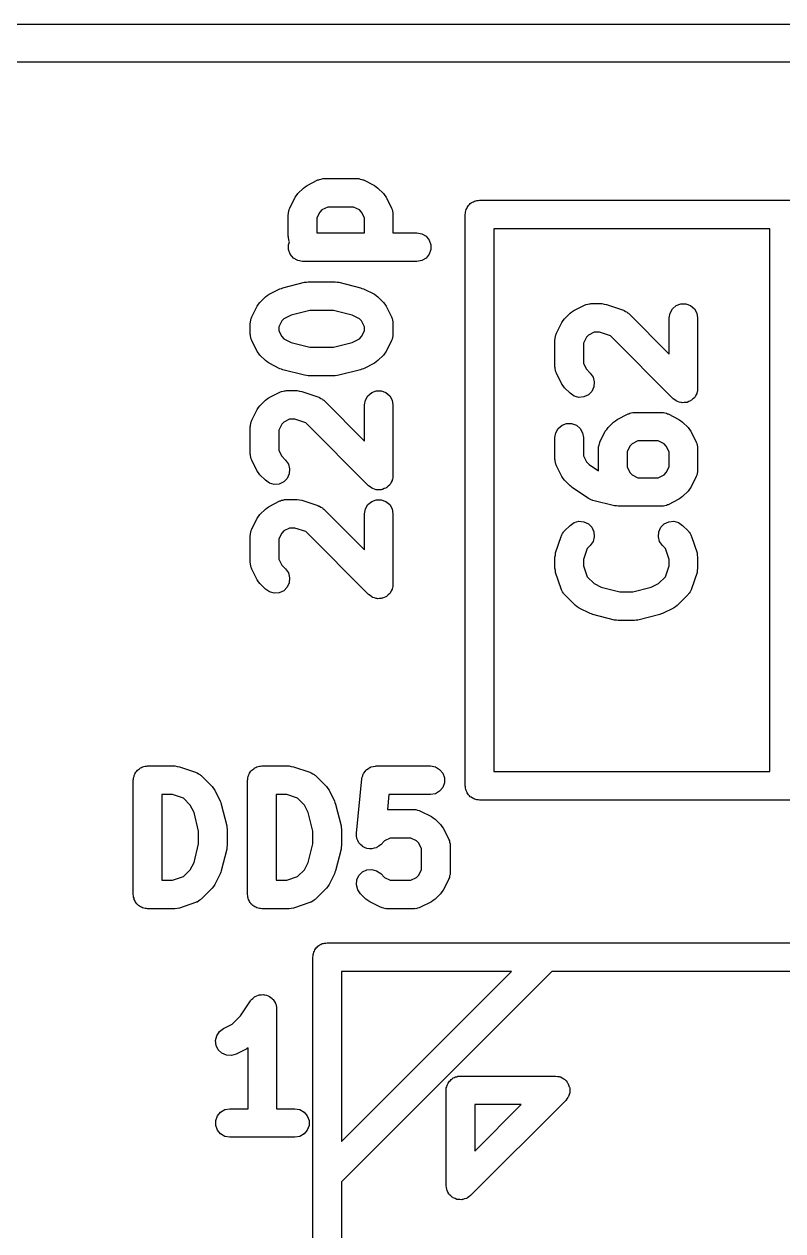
# Model space of a CAD drawing. Extents: x 10 to 287, y -200 to -10.
# Drawn here: x 185.61 to 189.59, y -56.24 to -49.9 of the extents above; entities that cross this region are included whole.
import ezdxf

# ---------------------------------------------------------------- set-up
doc = ezdxf.new("R2010")
doc.units = 0
doc.header["$MEASUREMENT"] = 0
doc.layers.add('BLACK', color=7, linetype='CONTINUOUS')

msp = doc.modelspace()

# ---------------------------------------------------------------- linework, layer by layer
at = {"layer": 'Black'}
for p, q in [((106, -49.9), (208, -49.9)), ((207.991, -50.1), (106.004, -50.1)), ((187.047, -50.7898), (187.076, -50.7613)), ((187.076, -50.7613), (187.085, -50.7544)), ((187.085, -50.7544), (187.095, -50.7472)), ((187.095, -50.7472), (187.152, -50.7186)), ((187.152, -50.7186), (187.156, -50.7174)), ((187.156, -50.7174), (187.16, -50.7152)), ((187.16, -50.7152), (187.169, -50.7137)), ((187.169, -50.7137), (187.177, -50.7112)), ((187.177, -50.7112), (187.181, -50.7115)), ((187.181, -50.7115), (187.186, -50.7107)), ((187.186, -50.7107), (187.357, -50.7107)), ((187.357, -50.7107), (187.361, -50.7115)), ((187.361, -50.7115), (187.366, -50.7112)), ((187.366, -50.7112), (187.374, -50.7137)), ((187.374, -50.7137), (187.383, -50.7152)), ((187.383, -50.7152), (187.387, -50.7174)), ((187.387, -50.7174), (187.391, -50.7186)), ((187.391, -50.7186), (187.448, -50.7472)), ((187.448, -50.7472), (187.457, -50.7544)), ((187.457, -50.7544), (187.467, -50.7613)), ((187.467, -50.7613), (187.496, -50.7898)), ((187.004, -50.8665), (187.033, -50.8093)), ((187.033, -50.8093), (187.04, -50.7997)), ((187.04, -50.7997), (187.047, -50.7898)), ((187.496, -50.7898), (187.503, -50.7997)), ((187.503, -50.7997), (187.51, -50.8093)), ((187.51, -50.8093), (187.539, -50.8665)), ((187.969, -50.8328), (187.974, -50.8295)), ((187.974, -50.8295), (187.981, -50.8284)), ((187.981, -50.8284), (187.987, -50.8261)), ((187.987, -50.8261), (187.994, -50.8261)), ((187.994, -50.8261), (188, -50.825)), ((188, -50.825), (191.2, -50.825)), ((186.997, -50.8914), (186.999, -50.883)), ((186.997, -50.8957), (186.997, -50.8914)), ((186.999, -50.883), (187.001, -50.8743)), ((187.001, -50.8743), (187.003, -50.8706)), ((187.003, -50.8706), (187.004, -50.8665)), ((187.162, -50.8873), (187.146, -50.9177)), ((187.173, -50.8759), (187.162, -50.8873)), ((187.203, -50.8607), (187.173, -50.8759)), ((187.339, -50.8607), (187.203, -50.8607)), ((187.37, -50.8759), (187.339, -50.8607)), ((187.381, -50.8873), (187.37, -50.8759)), ((187.396, -50.9177), (187.381, -50.8873)), ((187.539, -50.8665), (187.54, -50.8706)), ((187.54, -50.8706), (187.542, -50.8743)), ((187.542, -50.8743), (187.543, -50.883)), ((187.543, -50.883), (187.546, -50.8914)), ((187.546, -50.8914), (187.546, -50.8957)), ((187.925, -50.9), (187.926, -50.8935)), ((187.926, -50.887), (187.928, -50.8808)), ((187.926, -50.8935), (187.926, -50.887)), ((187.928, -50.8808), (187.93, -50.8743)), ((187.93, -50.8743), (187.933, -50.8687)), ((187.933, -50.8687), (187.935, -50.8625)), ((187.935, -50.8625), (187.939, -50.8575)), ((187.939, -50.8575), (187.943, -50.8518)), ((187.943, -50.8518), (187.948, -50.8476)), ((187.948, -50.8476), (187.952, -50.8425)), ((187.952, -50.8425), (187.957, -50.8393)), ((187.957, -50.8393), (187.963, -50.835)), ((187.963, -50.835), (187.969, -50.8328)), ((186.996, -50.9), (186.997, -50.8957)), ((186.996, -51.0143), (186.996, -50.9)), ((187.146, -50.9177), (187.146, -50.9964)), ((187.396, -50.9964), (187.396, -50.9177)), ((187.546, -50.8957), (187.546, -50.9)), ((187.546, -50.9), (187.546, -50.9964)), ((187.925, -53.9), (187.925, -50.9)), ((186.997, -51.0185), (186.996, -51.0143)), ((186.997, -51.0229), (186.997, -51.0185)), ((187.146, -50.9964), (187.396, -50.9964)), ((187.546, -50.9964), (187.671, -50.9964)), ((187.671, -50.9964), (187.697, -51.001)), ((187.697, -51.001), (187.72, -51.014)), ((187.72, -51.014), (187.736, -51.0339)), ((189.525, -50.975), (188.075, -50.975)), ((188.075, -50.975), (188.075, -53.825)), ((189.525, -53.825), (189.525, -50.975)), ((186.999, -51.0313), (186.997, -51.0229)), ((186.998, -51.0584), (187.003, -51.0435)), ((186.998, -51.0845), (186.998, -51.0584)), ((187.001, -51.0399), (186.999, -51.0313)), ((187.003, -51.0435), (187.001, -51.0399)), ((187.736, -51.0339), (187.745, -51.0584)), ((187.745, -51.0584), (187.745, -51.0845)), ((187.006, -51.1089), (186.998, -51.0845)), ((187.023, -51.1289), (187.006, -51.1089)), ((187.046, -51.1419), (187.023, -51.1289)), ((187.071, -51.1464), (187.046, -51.1419)), ((187.671, -51.1464), (187.071, -51.1464)), ((187.697, -51.1419), (187.671, -51.1464)), ((187.72, -51.1289), (187.697, -51.1419)), ((187.736, -51.1089), (187.72, -51.1289)), ((187.745, -51.0845), (187.736, -51.1089)), ((186.968, -51.2844), (187.082, -51.2558)), ((187.082, -51.2558), (187.091, -51.2552)), ((187.091, -51.2552), (187.1, -51.2536)), ((187.1, -51.2536), (187.243, -51.2536)), ((187.243, -51.2536), (187.252, -51.2552)), ((187.252, -51.2552), (187.261, -51.2558)), ((187.261, -51.2558), (187.375, -51.2844)), ((186.847, -51.3613), (186.876, -51.3327)), ((186.876, -51.3327), (186.885, -51.3258)), ((186.885, -51.3258), (186.895, -51.3186)), ((186.895, -51.3186), (186.952, -51.2901)), ((186.952, -51.2901), (186.96, -51.2877)), ((186.96, -51.2877), (186.968, -51.2844)), ((187.375, -51.2844), (187.383, -51.2877)), ((187.383, -51.2877), (187.391, -51.2901)), ((187.391, -51.2901), (187.448, -51.3186)), ((187.448, -51.3186), (187.457, -51.3258)), ((187.457, -51.3258), (187.467, -51.3327)), ((187.467, -51.3327), (187.496, -51.3613)), ((186.804, -51.4379), (186.833, -51.3807)), ((186.833, -51.3807), (186.84, -51.3711)), ((186.84, -51.3711), (186.847, -51.3613)), ((187.496, -51.3613), (187.503, -51.3711)), ((187.503, -51.3711), (187.51, -51.3807)), ((187.51, -51.3807), (187.539, -51.4379)), ((188.495, -51.4043), (188.552, -51.3758)), ((188.552, -51.3758), (188.556, -51.3745)), ((188.556, -51.3745), (188.56, -51.3724)), ((188.56, -51.3724), (188.569, -51.3709)), ((188.569, -51.3709), (188.577, -51.3683)), ((188.577, -51.3683), (188.581, -51.3686)), ((188.581, -51.3686), (188.586, -51.3679)), ((188.586, -51.3679), (188.643, -51.3679)), ((188.643, -51.3679), (188.655, -51.3699)), ((188.655, -51.3699), (188.667, -51.3717)), ((188.667, -51.3717), (188.752, -51.4003)), ((188.752, -51.4003), (188.756, -51.4023)), ((189.001, -51.4172), (189.014, -51.3946)), ((189.014, -51.3946), (189.034, -51.3779)), ((189.034, -51.3779), (189.058, -51.369)), ((189.058, -51.369), (189.084, -51.369)), ((189.084, -51.369), (189.109, -51.3779)), ((189.109, -51.3779), (189.129, -51.3946)), ((189.129, -51.3946), (189.142, -51.4172)), ((186.797, -51.4629), (186.799, -51.4544)), ((186.797, -51.4672), (186.797, -51.4629)), ((186.799, -51.4544), (186.801, -51.4458)), ((186.801, -51.4458), (186.803, -51.442)), ((186.803, -51.442), (186.804, -51.4379)), ((186.962, -51.4587), (186.946, -51.4891)), ((186.973, -51.4474), (186.962, -51.4587)), ((187.012, -51.4279), (186.973, -51.4474)), ((187.109, -51.4036), (187.012, -51.4279)), ((187.234, -51.4036), (187.109, -51.4036)), ((187.331, -51.4279), (187.234, -51.4036)), ((187.37, -51.4474), (187.331, -51.4279)), ((187.381, -51.4587), (187.37, -51.4474)), ((187.396, -51.4891), (187.381, -51.4587)), ((187.539, -51.4379), (187.54, -51.442)), ((187.54, -51.442), (187.542, -51.4458)), ((187.542, -51.4458), (187.543, -51.4544)), ((187.543, -51.4544), (187.546, -51.4629)), ((187.546, -51.4629), (187.546, -51.4672)), ((188.433, -51.4665), (188.44, -51.4568)), ((188.44, -51.4568), (188.447, -51.447)), ((188.447, -51.447), (188.476, -51.4184)), ((188.476, -51.4184), (188.485, -51.4115)), ((188.485, -51.4115), (188.495, -51.4043)), ((188.756, -51.4023), (188.76, -51.4035)), ((188.76, -51.4035), (188.767, -51.4085)), ((188.767, -51.4085), (188.775, -51.4127)), ((188.775, -51.4127), (188.778, -51.4159)), ((188.778, -51.4159), (188.782, -51.4184)), ((188.782, -51.4184), (188.996, -51.6332)), ((188.996, -51.4429), (189.001, -51.4172)), ((188.996, -51.6332), (188.996, -51.4429)), ((189.142, -51.4172), (189.146, -51.4429)), ((189.146, -51.4429), (189.146, -51.8143)), ((186.796, -51.4714), (186.797, -51.4672)), ((186.796, -51.5286), (186.796, -51.4714)), ((186.946, -51.4891), (186.946, -51.5109)), ((186.946, -51.5109), (186.962, -51.5413)), ((187.381, -51.5413), (187.396, -51.5109)), ((187.396, -51.5109), (187.396, -51.4891)), ((187.546, -51.4672), (187.546, -51.4714)), ((187.546, -51.4714), (187.546, -51.5286)), ((188.403, -51.5277), (188.404, -51.5236)), ((188.404, -51.5236), (188.433, -51.4665)), ((188.603, -51.5179), (188.573, -51.5331)), ((188.631, -51.5179), (188.603, -51.5179)), ((188.688, -51.537), (188.631, -51.5179)), ((186.797, -51.5328), (186.796, -51.5286)), ((186.797, -51.5371), (186.797, -51.5328)), ((186.799, -51.5456), (186.797, -51.5371)), ((186.801, -51.5542), (186.799, -51.5456)), ((186.803, -51.558), (186.801, -51.5542)), ((186.804, -51.5621), (186.803, -51.558)), ((186.833, -51.6193), (186.804, -51.5621)), ((186.962, -51.5413), (186.973, -51.5526)), ((186.973, -51.5526), (187.012, -51.5721)), ((187.012, -51.5721), (187.109, -51.5964)), ((187.234, -51.5964), (187.331, -51.5721)), ((187.331, -51.5721), (187.37, -51.5526)), ((187.37, -51.5526), (187.381, -51.5413)), ((187.539, -51.5621), (187.51, -51.6193)), ((187.54, -51.558), (187.539, -51.5621)), ((187.542, -51.5542), (187.54, -51.558)), ((187.543, -51.5456), (187.542, -51.5542)), ((187.546, -51.5371), (187.543, -51.5456)), ((187.546, -51.5286), (187.546, -51.5328)), ((187.546, -51.5328), (187.546, -51.5371)), ((188.396, -51.5571), (188.397, -51.5529)), ((188.396, -51.7), (188.396, -51.5571)), ((188.397, -51.5486), (188.399, -51.5401)), ((188.397, -51.5529), (188.397, -51.5486)), ((188.399, -51.5401), (188.401, -51.5315)), ((188.401, -51.5315), (188.403, -51.5277)), ((188.562, -51.5444), (188.546, -51.5748)), ((188.546, -51.5748), (188.546, -51.6823)), ((188.573, -51.5331), (188.562, -51.5444)), ((189.018, -51.8673), (188.688, -51.537)), ((186.84, -51.6289), (186.833, -51.6193)), ((186.847, -51.6387), (186.84, -51.6289)), ((186.876, -51.6673), (186.847, -51.6387)), ((187.109, -51.5964), (187.234, -51.5964)), ((187.496, -51.6387), (187.467, -51.6673)), ((187.503, -51.6289), (187.496, -51.6387)), ((187.51, -51.6193), (187.503, -51.6289)), ((186.885, -51.6742), (186.876, -51.6673)), ((186.895, -51.6814), (186.885, -51.6742)), ((186.952, -51.7099), (186.895, -51.6814)), ((186.96, -51.7123), (186.952, -51.7099)), ((186.968, -51.7156), (186.96, -51.7123)), ((187.082, -51.7442), (186.968, -51.7156)), ((187.375, -51.7156), (187.261, -51.7442)), ((187.383, -51.7123), (187.375, -51.7156)), ((187.391, -51.7099), (187.383, -51.7123)), ((187.448, -51.6814), (187.391, -51.7099)), ((187.457, -51.6742), (187.448, -51.6814)), ((187.467, -51.6673), (187.457, -51.6742)), ((188.397, -51.7043), (188.396, -51.7)), ((188.397, -51.7086), (188.397, -51.7043)), ((188.399, -51.717), (188.397, -51.7086)), ((188.401, -51.7257), (188.399, -51.717)), ((188.546, -51.6823), (188.562, -51.7127)), ((188.562, -51.7127), (188.582, -51.7327)), ((187.091, -51.7448), (187.082, -51.7442)), ((187.1, -51.7464), (187.091, -51.7448)), ((187.243, -51.7464), (187.1, -51.7464)), ((187.252, -51.7448), (187.243, -51.7464)), ((187.261, -51.7442), (187.252, -51.7448)), ((188.403, -51.7294), (188.401, -51.7257)), ((188.404, -51.7335), (188.403, -51.7294)), ((188.433, -51.7907), (188.404, -51.7335)), ((188.582, -51.7327), (188.597, -51.754)), ((188.597, -51.754), (188.603, -51.7792)), ((188.603, -51.7792), (188.601, -51.8051)), ((186.895, -51.8615), (186.952, -51.8329)), ((186.952, -51.8329), (186.956, -51.8317)), ((186.956, -51.8317), (186.96, -51.8295)), ((186.96, -51.8295), (186.969, -51.828)), ((186.969, -51.828), (186.977, -51.8255)), ((186.977, -51.8255), (186.981, -51.8257)), ((186.981, -51.8257), (186.986, -51.825)), ((186.986, -51.825), (187.043, -51.825)), ((187.043, -51.825), (187.055, -51.8271)), ((187.055, -51.8271), (187.067, -51.8288)), ((187.067, -51.8288), (187.152, -51.8574)), ((187.414, -51.8518), (187.434, -51.835)), ((187.434, -51.835), (187.458, -51.8261)), ((187.458, -51.8261), (187.484, -51.8261)), ((187.484, -51.8261), (187.509, -51.835)), ((187.509, -51.835), (187.529, -51.8518)), ((188.44, -51.8003), (188.433, -51.7907)), ((188.447, -51.8102), (188.44, -51.8003)), ((188.476, -51.8387), (188.447, -51.8102)), ((188.497, -51.8537), (188.476, -51.8387)), ((188.59, -51.8287), (188.572, -51.8472)), ((188.601, -51.8051), (188.59, -51.8287)), ((189.142, -51.8399), (189.137, -51.8484)), ((189.144, -51.8337), (189.142, -51.8367)), ((189.142, -51.8367), (189.142, -51.8399)), ((189.145, -51.8239), (189.144, -51.8337)), ((189.146, -51.8143), (189.145, -51.8239)), ((186.84, -51.914), (186.847, -51.9041)), ((186.847, -51.9041), (186.876, -51.8755)), ((186.876, -51.8755), (186.885, -51.8687)), ((186.885, -51.8687), (186.895, -51.8615)), ((187.152, -51.8574), (187.156, -51.8595)), ((187.156, -51.8595), (187.16, -51.8606)), ((187.16, -51.8606), (187.167, -51.8656)), ((187.167, -51.8656), (187.175, -51.8698)), ((187.175, -51.8698), (187.178, -51.8731)), ((187.178, -51.8731), (187.182, -51.8755)), ((187.182, -51.8755), (187.396, -52.0904)), ((187.396, -51.9), (187.401, -51.8743)), ((187.396, -52.0904), (187.396, -51.9)), ((187.401, -51.8743), (187.414, -51.8518)), ((187.529, -51.8518), (187.542, -51.8743)), ((187.542, -51.8743), (187.546, -51.9)), ((187.546, -51.9), (187.546, -52.2714)), ((188.522, -51.8604), (188.497, -51.8537)), ((188.548, -51.8582), (188.522, -51.8604)), ((188.572, -51.8472), (188.548, -51.8582)), ((189.026, -51.8729), (189.018, -51.8673)), ((189.034, -51.8792), (189.026, -51.8729)), ((189.037, -51.8804), (189.034, -51.8792)), ((189.04, -51.8823), (189.037, -51.8804)), ((189.049, -51.8848), (189.04, -51.8823)), ((189.058, -51.8881), (189.049, -51.8848)), ((189.062, -51.8881), (189.058, -51.8881)), ((189.065, -51.889), (189.062, -51.8881)), ((189.075, -51.8881), (189.065, -51.889)), ((189.084, -51.8881), (189.075, -51.8881)), ((189.088, -51.887), (189.084, -51.8881)), ((189.091, -51.8867), (189.088, -51.887)), ((189.1, -51.8826), (189.091, -51.8867)), ((189.109, -51.8792), (189.1, -51.8826)), ((189.111, -51.8771), (189.109, -51.8792)), ((189.114, -51.8757), (189.111, -51.8771)), ((189.121, -51.8688), (189.114, -51.8757)), ((189.129, -51.8625), (189.121, -51.8688)), ((189.131, -51.8596), (189.129, -51.8625)), ((189.133, -51.8573), (189.131, -51.8596)), ((189.137, -51.8484), (189.133, -51.8573)), ((186.804, -51.9807), (186.833, -51.9236)), ((186.833, -51.9236), (186.84, -51.914)), ((188.724, -51.9758), (188.781, -51.9472)), ((188.781, -51.9472), (188.785, -51.946)), ((188.785, -51.946), (188.789, -51.9438)), ((188.789, -51.9438), (188.797, -51.9423)), ((188.797, -51.9423), (188.806, -51.9398)), ((188.806, -51.9398), (188.81, -51.94)), ((188.81, -51.94), (188.814, -51.9393)), ((188.814, -51.9393), (188.957, -51.9393)), ((188.957, -51.9393), (188.961, -51.94)), ((188.961, -51.94), (188.966, -51.9398)), ((188.966, -51.9398), (188.974, -51.9423)), ((188.974, -51.9423), (188.983, -51.9438)), ((188.983, -51.9438), (188.987, -51.946)), ((188.987, -51.946), (188.991, -51.9472)), ((188.991, -51.9472), (189.048, -51.9758)), ((186.796, -52.0143), (186.797, -52.01)), ((186.796, -52.1571), (186.796, -52.0143)), ((186.797, -52.0057), (186.799, -51.9973)), ((186.797, -52.01), (186.797, -52.0057)), ((186.799, -51.9973), (186.801, -51.9886)), ((186.801, -51.9886), (186.803, -51.9849)), ((186.803, -51.9849), (186.804, -51.9807)), ((186.962, -52.0016), (186.946, -52.032)), ((186.946, -52.032), (186.946, -52.1394)), ((186.973, -51.9902), (186.962, -52.0016)), ((187.003, -51.975), (186.973, -51.9902)), ((187.031, -51.975), (187.003, -51.975)), ((187.088, -51.9941), (187.031, -51.975)), ((187.418, -52.3245), (187.088, -51.9941)), ((188.401, -52.0458), (188.414, -52.0232)), ((188.414, -52.0232), (188.434, -52.0065)), ((188.434, -52.0065), (188.458, -51.9976)), ((188.458, -51.9976), (188.484, -51.9976)), ((188.484, -51.9976), (188.509, -52.0065)), ((188.509, -52.0065), (188.529, -52.0232)), ((188.529, -52.0232), (188.542, -52.0458)), ((188.661, -52.0379), (188.669, -52.0282)), ((188.669, -52.0282), (188.676, -52.0184)), ((188.676, -52.0184), (188.704, -51.9898)), ((188.704, -51.9898), (188.714, -51.9829)), ((188.714, -51.9829), (188.724, -51.9758)), ((189.048, -51.9758), (189.057, -51.9829)), ((189.057, -51.9829), (189.067, -51.9898)), ((189.067, -51.9898), (189.096, -52.0184)), ((189.096, -52.0184), (189.103, -52.0282)), ((189.103, -52.0282), (189.11, -52.0379)), ((188.396, -52.0714), (188.401, -52.0458)), ((188.396, -52.1857), (188.396, -52.0714)), ((188.542, -52.0458), (188.546, -52.0714)), ((188.546, -52.0714), (188.546, -52.168)), ((188.632, -52.0992), (188.633, -52.095)), ((188.633, -52.095), (188.661, -52.0379)), ((188.832, -52.0893), (188.802, -52.1045)), ((188.939, -52.0893), (188.832, -52.0893)), ((188.97, -52.1045), (188.939, -52.0893)), ((189.11, -52.0379), (189.139, -52.095)), ((189.139, -52.095), (189.14, -52.0992)), ((186.797, -52.1614), (186.796, -52.1571)), ((186.946, -52.1394), (186.962, -52.1699)), ((188.625, -52.12), (188.628, -52.1116)), ((188.626, -52.1243), (188.625, -52.12)), ((188.625, -52.1286), (188.626, -52.1243)), ((188.625, -52.2429), (188.625, -52.1286)), ((188.628, -52.1116), (188.63, -52.1029)), ((188.63, -52.1029), (188.632, -52.0992)), ((188.79, -52.1159), (188.775, -52.1463)), ((188.775, -52.1463), (188.775, -52.2252)), ((188.802, -52.1045), (188.79, -52.1159)), ((188.981, -52.1159), (188.97, -52.1045)), ((188.996, -52.1463), (188.981, -52.1159)), ((188.996, -52.2252), (188.996, -52.1463)), ((189.14, -52.0992), (189.142, -52.1029)), ((189.142, -52.1029), (189.143, -52.1116)), ((189.143, -52.1116), (189.146, -52.12)), ((189.146, -52.12), (189.146, -52.1243)), ((189.146, -52.1243), (189.146, -52.1286)), ((189.146, -52.1286), (189.146, -52.2429)), ((186.797, -52.1657), (186.797, -52.1614)), ((186.799, -52.1741), (186.797, -52.1657)), ((186.801, -52.1828), (186.799, -52.1741)), ((186.803, -52.1865), (186.801, -52.1828)), ((186.804, -52.1907), (186.803, -52.1865)), ((186.833, -52.2478), (186.804, -52.1907)), ((186.962, -52.1699), (186.982, -52.1898)), ((186.982, -52.1898), (186.997, -52.2112)), ((186.997, -52.2112), (187.003, -52.2363)), ((188.397, -52.19), (188.396, -52.1857)), ((188.397, -52.1943), (188.397, -52.19)), ((188.399, -52.2027), (188.397, -52.1943)), ((188.401, -52.2114), (188.399, -52.2027)), ((188.403, -52.2151), (188.401, -52.2114)), ((188.404, -52.2193), (188.403, -52.2151)), ((188.433, -52.2764), (188.404, -52.2193)), ((188.546, -52.168), (188.562, -52.1984)), ((188.562, -52.1984), (188.576, -52.2131)), ((188.576, -52.2131), (188.626, -52.2459)), ((186.84, -52.2575), (186.833, -52.2478)), ((186.847, -52.2673), (186.84, -52.2575)), ((186.876, -52.2959), (186.847, -52.2673)), ((186.99, -52.2859), (186.972, -52.3043)), ((187.001, -52.2623), (186.99, -52.2859)), ((187.003, -52.2363), (187.001, -52.2623)), ((187.545, -52.2811), (187.544, -52.2908)), ((187.546, -52.2714), (187.545, -52.2811)), ((188.44, -52.286), (188.433, -52.2764)), ((188.447, -52.2959), (188.44, -52.286)), ((188.626, -52.2459), (188.625, -52.2429)), ((188.775, -52.2252), (188.79, -52.2556)), ((188.79, -52.2556), (188.802, -52.2669)), ((188.802, -52.2669), (188.832, -52.2821)), ((188.832, -52.2821), (188.939, -52.2821)), ((188.939, -52.2821), (188.97, -52.2669)), ((188.97, -52.2669), (188.981, -52.2556)), ((188.981, -52.2556), (188.996, -52.2252)), ((189.139, -52.2764), (189.11, -52.3335)), ((189.14, -52.2723), (189.139, -52.2764)), ((189.142, -52.2685), (189.14, -52.2723)), ((189.143, -52.2599), (189.142, -52.2685)), ((189.146, -52.2514), (189.143, -52.2599)), ((189.146, -52.2429), (189.146, -52.2471)), ((189.146, -52.2471), (189.146, -52.2514)), ((186.897, -52.3108), (186.876, -52.2959)), ((186.922, -52.3176), (186.897, -52.3108)), ((186.948, -52.3153), (186.922, -52.3176)), ((186.972, -52.3043), (186.948, -52.3153)), ((187.426, -52.3301), (187.418, -52.3245)), ((187.434, -52.3364), (187.426, -52.3301)), ((187.437, -52.3375), (187.434, -52.3364)), ((187.44, -52.3394), (187.437, -52.3375)), ((187.449, -52.3419), (187.44, -52.3394)), ((187.458, -52.3453), (187.449, -52.3419)), ((187.462, -52.3453), (187.458, -52.3453)), ((187.465, -52.3461), (187.462, -52.3453)), ((187.475, -52.3453), (187.465, -52.3461)), ((187.484, -52.3453), (187.475, -52.3453)), ((187.488, -52.3442), (187.484, -52.3453)), ((187.491, -52.3439), (187.488, -52.3442)), ((187.5, -52.3397), (187.491, -52.3439)), ((187.509, -52.3364), (187.5, -52.3397)), ((187.511, -52.3343), (187.509, -52.3364)), ((187.514, -52.3329), (187.511, -52.3343)), ((187.521, -52.3259), (187.514, -52.3329)), ((187.529, -52.3196), (187.521, -52.3259)), ((187.531, -52.3168), (187.529, -52.3196)), ((187.533, -52.3144), (187.531, -52.3168)), ((187.537, -52.3056), (187.533, -52.3144)), ((187.542, -52.2971), (187.537, -52.3056)), ((187.544, -52.2908), (187.542, -52.2938)), ((187.542, -52.2938), (187.542, -52.2971)), ((188.476, -52.3245), (188.447, -52.2959)), ((188.482, -52.3287), (188.476, -52.3245)), ((188.487, -52.3338), (188.482, -52.3287)), ((188.573, -52.391), (188.487, -52.3338)), ((189.103, -52.3432), (189.096, -52.353)), ((189.11, -52.3335), (189.103, -52.3432)), ((186.895, -52.4329), (186.952, -52.4043)), ((186.952, -52.4043), (186.956, -52.4031)), ((186.956, -52.4031), (186.96, -52.401)), ((186.96, -52.401), (186.969, -52.3994)), ((186.969, -52.3994), (186.977, -52.3969)), ((186.977, -52.3969), (186.981, -52.3972)), ((186.981, -52.3972), (186.986, -52.3964)), ((186.986, -52.3964), (187.043, -52.3964)), ((187.043, -52.3964), (187.055, -52.3985)), ((187.055, -52.3985), (187.067, -52.4003)), ((187.067, -52.4003), (187.152, -52.4288)), ((187.414, -52.4232), (187.434, -52.4065)), ((187.434, -52.4065), (187.458, -52.3976)), ((187.458, -52.3976), (187.484, -52.3976)), ((187.484, -52.3976), (187.509, -52.4065)), ((187.509, -52.4065), (187.529, -52.4232)), ((188.584, -52.3961), (188.573, -52.391)), ((188.596, -52.4013), (188.584, -52.3961)), ((188.71, -52.4299), (188.596, -52.4013)), ((189.048, -52.3957), (188.991, -52.4242)), ((189.057, -52.3885), (189.048, -52.3957)), ((189.067, -52.3816), (189.057, -52.3885)), ((189.096, -52.353), (189.067, -52.3816)), ((186.84, -52.4854), (186.847, -52.4755)), ((186.847, -52.4755), (186.876, -52.447)), ((186.876, -52.447), (186.885, -52.4401)), ((186.885, -52.4401), (186.895, -52.4329)), ((187.152, -52.4288), (187.156, -52.4309)), ((187.156, -52.4309), (187.16, -52.432)), ((187.16, -52.432), (187.167, -52.4371)), ((187.167, -52.4371), (187.175, -52.4413)), ((187.175, -52.4413), (187.178, -52.4445)), ((187.178, -52.4445), (187.182, -52.447)), ((187.182, -52.447), (187.396, -52.6618)), ((187.396, -52.4714), (187.401, -52.4458)), ((187.396, -52.6618), (187.396, -52.4714)), ((187.401, -52.4458), (187.414, -52.4232)), ((187.529, -52.4232), (187.542, -52.4458)), ((187.542, -52.4458), (187.546, -52.4714)), ((187.546, -52.4714), (187.546, -52.8429)), ((188.72, -52.4305), (188.71, -52.4299)), ((188.729, -52.4321), (188.72, -52.4305)), ((188.957, -52.4321), (188.729, -52.4321)), ((188.961, -52.4314), (188.957, -52.4321)), ((188.966, -52.4317), (188.961, -52.4314)), ((188.974, -52.4291), (188.966, -52.4317)), ((188.983, -52.4276), (188.974, -52.4291)), ((188.987, -52.4255), (188.983, -52.4276)), ((188.991, -52.4242), (188.987, -52.4255)), ((186.804, -52.5522), (186.833, -52.495)), ((186.833, -52.495), (186.84, -52.4854)), ((188.447, -52.5613), (188.476, -52.5327)), ((188.476, -52.5327), (188.497, -52.5177)), ((188.497, -52.5177), (188.522, -52.511)), ((188.522, -52.511), (188.548, -52.5133)), ((188.548, -52.5133), (188.572, -52.5243)), ((188.572, -52.5243), (188.59, -52.5427)), ((188.953, -52.5427), (188.971, -52.5243)), ((188.971, -52.5243), (188.995, -52.5133)), ((188.995, -52.5133), (189.021, -52.511)), ((189.021, -52.511), (189.046, -52.5177)), ((189.046, -52.5177), (189.067, -52.5327)), ((189.067, -52.5327), (189.096, -52.5613)), ((186.796, -52.5857), (186.797, -52.5815)), ((186.796, -52.7286), (186.796, -52.5857)), ((186.797, -52.5771), (186.799, -52.5687)), ((186.797, -52.5815), (186.797, -52.5771)), ((186.799, -52.5687), (186.801, -52.5601)), ((186.801, -52.5601), (186.803, -52.5563)), ((186.803, -52.5563), (186.804, -52.5522)), ((186.962, -52.573), (186.946, -52.6034)), ((186.946, -52.6034), (186.946, -52.7109)), ((186.973, -52.5616), (186.962, -52.573)), ((187.003, -52.5464), (186.973, -52.5616)), ((187.031, -52.5464), (187.003, -52.5464)), ((187.088, -52.5656), (187.031, -52.5464)), ((187.418, -52.8959), (187.088, -52.5656)), ((188.4, -52.6763), (188.429, -52.5906)), ((188.429, -52.5906), (188.431, -52.5868)), ((188.431, -52.5868), (188.432, -52.5826)), ((188.432, -52.5826), (188.437, -52.5754)), ((188.437, -52.5754), (188.441, -52.5677)), ((188.441, -52.5677), (188.444, -52.5648)), ((188.444, -52.5648), (188.447, -52.5613)), ((188.59, -52.5427), (188.601, -52.5663)), ((188.603, -52.5923), (188.597, -52.6174)), ((188.601, -52.5663), (188.603, -52.5923)), ((188.94, -52.5923), (188.942, -52.5663)), ((188.946, -52.6174), (188.94, -52.5923)), ((188.942, -52.5663), (188.953, -52.5427)), ((189.096, -52.5613), (189.098, -52.5648)), ((189.098, -52.5648), (189.102, -52.5677)), ((189.102, -52.5677), (189.106, -52.5754)), ((189.106, -52.5754), (189.111, -52.5826)), ((189.111, -52.5826), (189.112, -52.5868)), ((189.112, -52.5868), (189.114, -52.5906)), ((189.114, -52.5906), (189.143, -52.6763)), ((188.566, -52.6548), (188.546, -52.7122)), ((188.582, -52.6387), (188.566, -52.6548)), ((188.597, -52.6174), (188.582, -52.6387)), ((188.961, -52.6387), (188.946, -52.6174)), ((188.977, -52.6548), (188.961, -52.6387)), ((188.996, -52.7122), (188.977, -52.6548)), ((186.797, -52.7328), (186.796, -52.7286)), ((186.946, -52.7109), (186.962, -52.7413)), ((188.396, -52.7), (188.399, -52.6882)), ((188.396, -52.7571), (188.396, -52.7)), ((188.399, -52.6882), (188.4, -52.6763)), ((188.546, -52.7122), (188.546, -52.745)), ((188.996, -52.745), (188.996, -52.7122)), ((189.143, -52.6763), (189.144, -52.6882)), ((189.144, -52.6882), (189.146, -52.7)), ((189.146, -52.7), (189.146, -52.7571)), ((186.797, -52.7371), (186.797, -52.7328)), ((186.799, -52.7456), (186.797, -52.7371)), ((186.801, -52.7542), (186.799, -52.7456)), ((186.803, -52.758), (186.801, -52.7542)), ((186.804, -52.7621), (186.803, -52.758)), ((186.833, -52.8193), (186.804, -52.7621)), ((186.962, -52.7413), (186.982, -52.7613)), ((186.982, -52.7613), (186.997, -52.7826)), ((186.997, -52.7826), (187.003, -52.8077)), ((188.399, -52.769), (188.396, -52.7571)), ((188.4, -52.7809), (188.399, -52.769)), ((188.429, -52.8666), (188.4, -52.7809)), ((188.546, -52.745), (188.566, -52.8023)), ((188.977, -52.8023), (188.996, -52.745)), ((189.143, -52.7809), (189.114, -52.8666)), ((189.144, -52.769), (189.143, -52.7809)), ((189.146, -52.7571), (189.144, -52.769)), ((186.84, -52.8289), (186.833, -52.8193)), ((186.847, -52.8387), (186.84, -52.8289)), ((186.876, -52.8673), (186.847, -52.8387)), ((186.99, -52.8573), (186.972, -52.8757)), ((187.001, -52.8337), (186.99, -52.8573)), ((187.003, -52.8077), (187.001, -52.8337)), ((187.545, -52.8525), (187.544, -52.8623)), ((187.546, -52.8429), (187.545, -52.8525)), ((188.566, -52.8023), (188.602, -52.8384)), ((188.602, -52.8384), (188.64, -52.8578)), ((188.64, -52.8578), (188.738, -52.8821)), ((188.805, -52.8821), (188.902, -52.8578)), ((188.902, -52.8578), (188.941, -52.8384)), ((188.941, -52.8384), (188.977, -52.8023)), ((186.897, -52.8823), (186.876, -52.8673)), ((186.922, -52.889), (186.897, -52.8823)), ((186.948, -52.8867), (186.922, -52.889)), ((186.972, -52.8757), (186.948, -52.8867)), ((187.426, -52.9015), (187.418, -52.8959)), ((187.434, -52.9078), (187.426, -52.9015)), ((187.437, -52.9089), (187.434, -52.9078)), ((187.44, -52.9108), (187.437, -52.9089)), ((187.449, -52.9134), (187.44, -52.9108)), ((187.458, -52.9167), (187.449, -52.9134)), ((187.462, -52.9167), (187.458, -52.9167)), ((187.465, -52.9176), (187.462, -52.9167)), ((187.475, -52.9167), (187.465, -52.9176)), ((187.484, -52.9167), (187.475, -52.9167)), ((187.488, -52.9156), (187.484, -52.9167)), ((187.491, -52.9153), (187.488, -52.9156)), ((187.5, -52.9112), (187.491, -52.9153)), ((187.509, -52.9078), (187.5, -52.9112)), ((187.511, -52.9057), (187.509, -52.9078)), ((187.514, -52.9043), (187.511, -52.9057)), ((187.521, -52.8974), (187.514, -52.9043)), ((187.529, -52.8911), (187.521, -52.8974)), ((187.531, -52.8882), (187.529, -52.8911)), ((187.533, -52.8859), (187.531, -52.8882)), ((187.537, -52.877), (187.533, -52.8859)), ((187.542, -52.8685), (187.537, -52.877)), ((187.544, -52.8623), (187.542, -52.8653)), ((187.542, -52.8653), (187.542, -52.8685)), ((188.431, -52.8704), (188.429, -52.8666)), ((188.432, -52.8746), (188.431, -52.8704)), ((188.437, -52.8818), (188.432, -52.8746)), ((188.441, -52.8895), (188.437, -52.8818)), ((188.444, -52.8923), (188.441, -52.8895)), ((188.447, -52.8959), (188.444, -52.8923)), ((188.504, -52.953), (188.447, -52.8959)), ((188.738, -52.8821), (188.805, -52.8821)), ((189.096, -52.8959), (189.039, -52.953)), ((189.098, -52.8923), (189.096, -52.8959)), ((189.102, -52.8895), (189.098, -52.8923)), ((189.106, -52.8817), (189.102, -52.8895)), ((189.111, -52.8746), (189.106, -52.8817)), ((189.112, -52.8704), (189.111, -52.8746)), ((189.114, -52.8666), (189.112, -52.8704)), ((188.514, -52.9599), (188.504, -52.953)), ((188.524, -52.9671), (188.514, -52.9599)), ((188.581, -52.9957), (188.524, -52.9671)), ((189.019, -52.9671), (188.962, -52.9957)), ((189.029, -52.9599), (189.019, -52.9671)), ((189.039, -52.953), (189.029, -52.9599)), ((188.589, -52.998), (188.581, -52.9957)), ((188.596, -53.0013), (188.589, -52.998)), ((188.71, -53.0299), (188.596, -53.0013)), ((188.72, -53.0305), (188.71, -53.0299)), ((188.729, -53.0321), (188.72, -53.0305)), ((188.814, -53.0321), (188.729, -53.0321)), ((188.823, -53.0305), (188.814, -53.0321)), ((188.832, -53.0299), (188.823, -53.0305)), ((188.947, -53.0013), (188.832, -53.0299)), ((188.954, -52.998), (188.947, -53.0013)), ((188.962, -52.9957), (188.954, -52.998)), ((186.215, -53.8107), (186.22, -53.8065)), ((186.22, -53.8065), (186.226, -53.8042)), ((186.226, -53.8042), (186.231, -53.801)), ((186.231, -53.801), (186.238, -53.7998)), ((186.238, -53.7998), (186.244, -53.7976)), ((186.244, -53.7976), (186.251, -53.7976)), ((186.251, -53.7976), (186.257, -53.7964)), ((186.257, -53.7964), (186.4, -53.7964)), ((186.4, -53.7964), (186.412, -53.7985)), ((186.412, -53.7985), (186.424, -53.8003)), ((186.424, -53.8003), (186.509, -53.8288)), ((186.815, -53.8107), (186.82, -53.8065)), ((186.82, -53.8065), (186.826, -53.8042)), ((186.826, -53.8042), (186.831, -53.801)), ((186.831, -53.801), (186.838, -53.7998)), ((186.838, -53.7998), (186.844, -53.7976)), ((186.844, -53.7976), (186.851, -53.7976)), ((186.851, -53.7976), (186.857, -53.7964)), ((186.857, -53.7964), (187, -53.7964)), ((187, -53.7964), (187.012, -53.7985)), ((187.012, -53.7985), (187.024, -53.8003)), ((187.024, -53.8003), (187.109, -53.8288)), ((187.409, -53.814), (187.418, -53.8088)), ((187.418, -53.8088), (187.426, -53.8031)), ((187.426, -53.8031), (187.429, -53.8024)), ((187.429, -53.8024), (187.431, -53.801)), ((187.431, -53.801), (187.442, -53.7992)), ((187.442, -53.7992), (187.452, -53.7966)), ((187.452, -53.7966), (187.454, -53.7969)), ((187.454, -53.7969), (187.457, -53.7964)), ((187.457, -53.7964), (187.743, -53.7964)), ((187.743, -53.7964), (187.769, -53.801)), ((187.769, -53.801), (187.791, -53.814)), ((186.182, -53.8714), (186.183, -53.865)), ((186.182, -54.4714), (186.182, -53.8714)), ((186.183, -53.8584), (186.186, -53.8522)), ((186.183, -53.865), (186.183, -53.8584)), ((186.186, -53.8522), (186.187, -53.8458)), ((186.187, -53.8458), (186.19, -53.8401)), ((186.19, -53.8401), (186.192, -53.8339)), ((186.192, -53.8339), (186.196, -53.8289)), ((186.196, -53.8289), (186.2, -53.8232)), ((186.2, -53.8232), (186.205, -53.819)), ((186.205, -53.819), (186.209, -53.814)), ((186.209, -53.814), (186.215, -53.8107)), ((186.509, -53.8288), (186.513, -53.8309)), ((186.513, -53.8309), (186.517, -53.832)), ((186.517, -53.832), (186.525, -53.8371)), ((186.525, -53.8371), (186.532, -53.8413)), ((186.532, -53.8413), (186.535, -53.8445)), ((186.535, -53.8445), (186.539, -53.847)), ((186.539, -53.847), (186.596, -53.9041)), ((186.782, -53.8714), (186.783, -53.865)), ((186.782, -54.4714), (186.782, -53.8714)), ((186.783, -53.8584), (186.786, -53.8522)), ((186.783, -53.865), (186.783, -53.8584)), ((186.786, -53.8522), (186.787, -53.8458)), ((186.787, -53.8458), (186.79, -53.8401)), ((186.79, -53.8401), (186.792, -53.8339)), ((186.792, -53.8339), (186.796, -53.8289)), ((186.796, -53.8289), (186.8, -53.8232)), ((186.8, -53.8232), (186.805, -53.819)), ((186.805, -53.819), (186.809, -53.814)), ((186.809, -53.814), (186.815, -53.8107)), ((187.109, -53.8288), (187.113, -53.8309)), ((187.113, -53.8309), (187.117, -53.832)), ((187.117, -53.832), (187.125, -53.8371)), ((187.125, -53.8371), (187.132, -53.8413)), ((187.132, -53.8413), (187.135, -53.8445)), ((187.135, -53.8445), (187.139, -53.847)), ((187.139, -53.847), (187.196, -53.9041)), ((187.354, -54.1497), (187.383, -53.864)), ((187.383, -53.8584), (187.387, -53.8488)), ((187.383, -53.8612), (187.383, -53.8584)), ((187.383, -53.864), (187.383, -53.8612)), ((187.387, -53.8488), (187.39, -53.8389)), ((187.39, -53.8389), (187.391, -53.8366)), ((187.391, -53.8366), (187.392, -53.8339)), ((187.392, -53.8339), (187.399, -53.8261)), ((187.399, -53.8261), (187.405, -53.8177)), ((187.405, -53.8177), (187.407, -53.8161)), ((187.407, -53.8161), (187.409, -53.814)), ((187.791, -53.814), (187.808, -53.8339)), ((187.808, -53.8339), (187.817, -53.8584)), ((187.817, -53.8584), (187.817, -53.8845)), ((188.075, -53.825), (189.525, -53.825)), ((186.596, -53.9041), (186.603, -53.9139)), ((186.603, -53.9139), (186.61, -53.9236)), ((186.61, -53.9236), (186.639, -53.9807)), ((187.196, -53.9041), (187.203, -53.9139)), ((187.203, -53.9139), (187.21, -53.9236)), ((187.21, -53.9236), (187.239, -53.9807)), ((187.791, -53.9289), (187.769, -53.9419)), ((187.808, -53.9089), (187.791, -53.9289)), ((187.817, -53.8845), (187.808, -53.9089)), ((187.926, -53.9065), (187.925, -53.9)), ((187.926, -53.913), (187.926, -53.9065)), ((187.928, -53.9192), (187.926, -53.913)), ((187.93, -53.9257), (187.928, -53.9192)), ((187.933, -53.9313), (187.93, -53.9257)), ((187.935, -53.9375), (187.933, -53.9313)), ((186.332, -53.9464), (186.332, -54.3964)), ((186.388, -53.9464), (186.332, -53.9464)), ((186.445, -53.9656), (186.388, -53.9464)), ((186.481, -54.0016), (186.445, -53.9656)), ((186.639, -53.9807), (186.641, -53.9886)), ((186.641, -53.9886), (186.644, -53.9961)), ((186.644, -53.9961), (186.673, -54.1104)), ((186.932, -53.9464), (186.932, -54.3964)), ((186.988, -53.9464), (186.932, -53.9464)), ((187.045, -53.9656), (186.988, -53.9464)), ((187.081, -54.0016), (187.045, -53.9656)), ((187.239, -53.9807), (187.241, -53.9886)), ((187.241, -53.9886), (187.244, -53.9961)), ((187.244, -53.9961), (187.273, -54.1104)), ((187.525, -53.9464), (187.517, -54.025)), ((187.743, -53.9464), (187.525, -53.9464)), ((187.769, -53.9419), (187.743, -53.9464)), ((187.939, -53.9425), (187.935, -53.9375)), ((187.943, -53.9482), (187.939, -53.9425)), ((187.948, -53.9524), (187.943, -53.9482)), ((187.952, -53.9575), (187.948, -53.9524)), ((187.957, -53.9607), (187.952, -53.9575)), ((187.963, -53.965), (187.957, -53.9607)), ((187.969, -53.9672), (187.963, -53.965)), ((187.974, -53.9705), (187.969, -53.9672)), ((187.981, -53.9716), (187.974, -53.9705)), ((187.987, -53.9739), (187.981, -53.9716)), ((187.994, -53.9739), (187.987, -53.9739)), ((188, -53.975), (187.994, -53.9739)), ((191.2, -53.975), (188, -53.975)), ((186.501, -54.0405), (186.481, -54.0016)), ((186.525, -54.1378), (186.501, -54.0405)), ((187.101, -54.0405), (187.081, -54.0016)), ((187.125, -54.1378), (187.101, -54.0405)), ((187.517, -54.025), (187.657, -54.025)), ((187.657, -54.025), (187.661, -54.0257)), ((187.661, -54.0257), (187.666, -54.0255)), ((187.666, -54.0255), (187.674, -54.028)), ((187.674, -54.028), (187.683, -54.0295)), ((187.683, -54.0295), (187.687, -54.0317)), ((187.687, -54.0317), (187.691, -54.0329)), ((187.691, -54.0329), (187.748, -54.0615)), ((187.748, -54.0615), (187.757, -54.0686)), ((186.673, -54.1104), (186.673, -54.1195)), ((186.673, -54.1195), (186.675, -54.1286)), ((187.273, -54.1104), (187.273, -54.1195)), ((187.273, -54.1195), (187.275, -54.1286)), ((187.757, -54.0686), (187.767, -54.0755)), ((187.767, -54.0755), (187.796, -54.1041)), ((187.796, -54.1041), (187.803, -54.1139)), ((187.803, -54.1139), (187.81, -54.1236)), ((187.81, -54.1236), (187.839, -54.1807)), ((186.525, -54.2051), (186.525, -54.1378)), ((186.675, -54.1286), (186.675, -54.2143)), ((187.125, -54.2051), (187.125, -54.1378)), ((187.275, -54.1286), (187.275, -54.2143)), ((187.354, -54.1502), (187.354, -54.1497)), ((187.354, -54.1506), (187.354, -54.1502)), ((187.355, -54.1631), (187.354, -54.1506)), ((187.356, -54.1757), (187.355, -54.1631)), ((187.356, -54.1761), (187.356, -54.1757)), ((187.356, -54.1766), (187.356, -54.1761)), ((187.361, -54.188), (187.356, -54.1766)), ((187.367, -54.1994), (187.361, -54.188)), ((187.532, -54.175), (187.502, -54.1902)), ((187.639, -54.175), (187.532, -54.175)), ((187.67, -54.1902), (187.639, -54.175)), ((187.839, -54.1807), (187.84, -54.1849)), ((187.84, -54.1849), (187.842, -54.1886)), ((187.842, -54.1886), (187.843, -54.1973)), ((186.501, -54.3024), (186.525, -54.2051)), ((186.673, -54.2325), (186.644, -54.3468)), ((186.675, -54.2143), (186.673, -54.2233)), ((186.673, -54.2233), (186.673, -54.2325)), ((187.101, -54.3024), (187.125, -54.2051)), ((187.273, -54.2325), (187.244, -54.3468)), ((187.275, -54.2143), (187.273, -54.2233)), ((187.273, -54.2233), (187.273, -54.2325)), ((187.367, -54.1997), (187.367, -54.1994)), ((187.367, -54.2002), (187.367, -54.1997)), ((187.376, -54.2091), (187.367, -54.2002)), ((187.385, -54.218), (187.376, -54.2091)), ((187.385, -54.2182), (187.385, -54.218)), ((187.386, -54.2186), (187.385, -54.2182)), ((187.397, -54.2239), (187.386, -54.2186)), ((187.408, -54.2293), (187.397, -54.2239)), ((187.409, -54.2294), (187.408, -54.2293)), ((187.409, -54.2296), (187.409, -54.2294)), ((187.422, -54.2307), (187.409, -54.2296)), ((187.434, -54.2319), (187.422, -54.2307)), ((187.435, -54.2318), (187.434, -54.2319)), ((187.447, -54.2286), (187.435, -54.2319)), ((187.435, -54.2319), (187.435, -54.2318)), ((187.459, -54.2255), (187.447, -54.2286)), ((187.46, -54.2252), (187.459, -54.2255)), ((187.471, -54.2179), (187.46, -54.2251)), ((187.46, -54.2251), (187.46, -54.2252)), ((187.481, -54.2108), (187.471, -54.2179)), ((187.482, -54.2102), (187.481, -54.2104)), ((187.481, -54.2104), (187.481, -54.2108)), ((187.502, -54.1902), (187.482, -54.2102)), ((187.681, -54.2016), (187.67, -54.1902)), ((187.696, -54.232), (187.681, -54.2016)), ((187.696, -54.3394), (187.696, -54.232)), ((187.843, -54.1973), (187.846, -54.2057)), ((187.846, -54.2057), (187.846, -54.21)), ((187.846, -54.21), (187.846, -54.2143)), ((187.846, -54.2143), (187.846, -54.3571)), ((186.481, -54.3413), (186.501, -54.3024)), ((187.081, -54.3413), (187.101, -54.3024)), ((186.388, -54.3964), (186.445, -54.3773)), ((186.445, -54.3773), (186.481, -54.3413)), ((186.639, -54.3621), (186.61, -54.4193)), ((186.641, -54.3543), (186.639, -54.3621)), ((186.644, -54.3468), (186.641, -54.3543)), ((186.988, -54.3964), (187.045, -54.3773)), ((187.045, -54.3773), (187.081, -54.3413)), ((187.239, -54.3621), (187.21, -54.4193)), ((187.241, -54.3543), (187.239, -54.3621)), ((187.244, -54.3468), (187.241, -54.3543)), ((187.356, -54.3949), (187.367, -54.3713)), ((187.367, -54.3713), (187.386, -54.3528)), ((187.386, -54.3528), (187.409, -54.3418)), ((187.409, -54.3418), (187.435, -54.3396)), ((187.435, -54.3396), (187.46, -54.3463)), ((187.46, -54.3463), (187.482, -54.3613)), ((187.482, -54.3613), (187.502, -54.3812)), ((187.67, -54.3812), (187.681, -54.3699)), ((187.681, -54.3699), (187.696, -54.3394)), ((187.843, -54.3741), (187.842, -54.3828)), ((187.846, -54.3657), (187.843, -54.3741)), ((187.846, -54.3571), (187.846, -54.3614)), ((187.846, -54.3614), (187.846, -54.3657)), ((186.332, -54.3964), (186.388, -54.3964)), ((186.596, -54.4387), (186.539, -54.4959)), ((186.603, -54.4289), (186.596, -54.4387)), ((186.61, -54.4193), (186.603, -54.4289)), ((186.932, -54.3964), (186.988, -54.3964)), ((187.196, -54.4387), (187.139, -54.4959)), ((187.203, -54.4289), (187.196, -54.4387)), ((187.21, -54.4193), (187.203, -54.4289)), ((187.354, -54.4208), (187.356, -54.3949)), ((187.361, -54.446), (187.354, -54.4208)), ((187.502, -54.3812), (187.532, -54.3964)), ((187.532, -54.3964), (187.639, -54.3964)), ((187.639, -54.3964), (187.67, -54.3812)), ((187.839, -54.3907), (187.81, -54.4478)), ((187.84, -54.3865), (187.839, -54.3907)), ((187.842, -54.3828), (187.84, -54.3865)), ((186.183, -54.4779), (186.182, -54.4714)), ((186.183, -54.4845), (186.183, -54.4779)), ((186.186, -54.4906), (186.183, -54.4845)), ((186.187, -54.4971), (186.186, -54.4906)), ((186.19, -54.5028), (186.187, -54.4971)), ((186.192, -54.5089), (186.19, -54.5028)), ((186.525, -54.5058), (186.517, -54.5108)), ((186.532, -54.5016), (186.525, -54.5058)), ((186.535, -54.4984), (186.532, -54.5016)), ((186.539, -54.4959), (186.535, -54.4984)), ((186.783, -54.4779), (186.782, -54.4714)), ((186.783, -54.4845), (186.783, -54.4779)), ((186.786, -54.4906), (186.783, -54.4845)), ((186.787, -54.4971), (186.786, -54.4906)), ((186.79, -54.5028), (186.787, -54.4971)), ((186.792, -54.5089), (186.79, -54.5028)), ((187.125, -54.5058), (187.117, -54.5108)), ((187.132, -54.5016), (187.125, -54.5058)), ((187.135, -54.4984), (187.132, -54.5016)), ((187.139, -54.4959), (187.135, -54.4984)), ((187.376, -54.4673), (187.361, -54.446)), ((187.404, -54.4959), (187.376, -54.4673)), ((187.414, -54.5028), (187.404, -54.4959)), ((187.424, -54.5099), (187.414, -54.5028)), ((187.757, -54.5028), (187.748, -54.5099)), ((187.767, -54.4959), (187.757, -54.5028)), ((187.796, -54.4673), (187.767, -54.4959)), ((187.803, -54.4575), (187.796, -54.4673)), ((187.81, -54.4478), (187.803, -54.4575)), ((186.196, -54.514), (186.192, -54.5089)), ((186.2, -54.5196), (186.196, -54.514)), ((186.205, -54.5239), (186.2, -54.5196)), ((186.209, -54.5289), (186.205, -54.5239)), ((186.215, -54.5322), (186.209, -54.5289)), ((186.22, -54.5364), (186.215, -54.5322)), ((186.226, -54.5386), (186.22, -54.5364)), ((186.231, -54.5419), (186.226, -54.5386)), ((186.238, -54.543), (186.231, -54.5419)), ((186.244, -54.5453), (186.238, -54.543)), ((186.251, -54.5453), (186.244, -54.5453)), ((186.257, -54.5464), (186.251, -54.5453)), ((186.4, -54.5464), (186.257, -54.5464)), ((186.412, -54.5443), (186.4, -54.5464)), ((186.424, -54.5426), (186.412, -54.5443)), ((186.509, -54.514), (186.424, -54.5426)), ((186.513, -54.5119), (186.509, -54.514)), ((186.517, -54.5108), (186.513, -54.5119)), ((186.796, -54.514), (186.792, -54.5089)), ((186.8, -54.5196), (186.796, -54.514)), ((186.805, -54.5239), (186.8, -54.5196)), ((186.809, -54.5289), (186.805, -54.5239)), ((186.815, -54.5322), (186.809, -54.5289)), ((186.82, -54.5364), (186.815, -54.5322)), ((186.826, -54.5386), (186.82, -54.5364)), ((186.831, -54.5419), (186.826, -54.5386)), ((186.838, -54.543), (186.831, -54.5419)), ((186.844, -54.5453), (186.838, -54.543)), ((186.851, -54.5453), (186.844, -54.5453)), ((186.857, -54.5464), (186.851, -54.5453)), ((187, -54.5464), (186.857, -54.5464)), ((187.012, -54.5443), (187, -54.5464)), ((187.024, -54.5426), (187.012, -54.5443)), ((187.109, -54.514), (187.024, -54.5426)), ((187.113, -54.5119), (187.109, -54.514)), ((187.117, -54.5108), (187.113, -54.5119)), ((187.481, -54.5385), (187.424, -54.5099)), ((187.485, -54.5397), (187.481, -54.5385)), ((187.489, -54.5419), (187.485, -54.5397)), ((187.497, -54.5434), (187.489, -54.5419)), ((187.506, -54.5459), (187.497, -54.5434)), ((187.51, -54.5457), (187.506, -54.5459)), ((187.514, -54.5464), (187.51, -54.5457)), ((187.657, -54.5464), (187.514, -54.5464)), ((187.661, -54.5457), (187.657, -54.5464)), ((187.666, -54.5459), (187.661, -54.5457)), ((187.674, -54.5434), (187.666, -54.5459)), ((187.683, -54.5419), (187.674, -54.5434)), ((187.687, -54.5397), (187.683, -54.5419)), ((187.691, -54.5385), (187.687, -54.5397)), ((187.748, -54.5099), (187.691, -54.5385)), ((187.135, -54.7625), (187.139, -54.7575)), ((187.139, -54.7575), (187.143, -54.7518)), ((187.143, -54.7518), (187.148, -54.7476)), ((187.148, -54.7476), (187.152, -54.7425)), ((187.152, -54.7425), (187.157, -54.7393)), ((187.157, -54.7393), (187.162, -54.735)), ((187.162, -54.735), (187.169, -54.7328)), ((187.169, -54.7328), (187.174, -54.7295)), ((187.174, -54.7295), (187.181, -54.7284)), ((187.181, -54.7284), (187.187, -54.7261)), ((187.187, -54.7261), (187.194, -54.7261)), ((187.194, -54.7261), (187.2, -54.725)), ((187.2, -54.725), (192.6, -54.725)), ((187.125, -54.8), (187.126, -54.7935)), ((187.125, -60.2), (187.125, -54.8)), ((187.126, -54.787), (187.128, -54.7808)), ((187.126, -54.7935), (187.126, -54.787)), ((187.128, -54.7808), (187.13, -54.7743)), ((187.13, -54.7743), (187.133, -54.7687)), ((187.133, -54.7687), (187.135, -54.7625)), ((188.381, -54.875), (187.275, -55.9811)), ((187.275, -54.875), (187.275, -55.7689)), ((187.275, -55.7689), (188.169, -54.875)), ((188.169, -54.875), (187.275, -54.875)), ((192.525, -54.875), (188.381, -54.875)), ((186.809, -55.0175), (186.816, -55.011)), ((186.816, -55.011), (186.819, -55.0091)), ((186.819, -55.0091), (186.822, -55.0065)), ((186.822, -55.0065), (186.831, -55.0034)), ((186.831, -55.0034), (186.839, -54.9994)), ((186.839, -54.9994), (186.843, -54.999)), ((186.843, -54.999), (186.847, -54.9976)), ((186.847, -54.9976), (186.856, -54.9976)), ((186.856, -54.9976), (186.865, -54.9966)), ((186.865, -54.9966), (186.869, -54.9976)), ((186.869, -54.9976), (186.873, -54.9976)), ((186.873, -54.9976), (186.881, -55.0006)), ((186.881, -55.0006), (186.89, -55.0027)), ((186.89, -55.0027), (186.894, -55.0051)), ((186.894, -55.0051), (186.897, -55.0065)), ((186.897, -55.0065), (186.904, -55.0122)), ((186.904, -55.0122), (186.912, -55.0172)), ((186.745, -55.1094), (186.798, -55.0298)), ((186.798, -55.0298), (186.8, -55.0268)), ((186.8, -55.0268), (186.803, -55.0232)), ((186.803, -55.0232), (186.809, -55.0175)), ((186.912, -55.0172), (186.914, -55.0206)), ((186.914, -55.0206), (186.917, -55.0232)), ((186.917, -55.0232), (186.922, -55.031)), ((186.922, -55.031), (186.927, -55.0382)), ((186.927, -55.0382), (186.928, -55.0422)), ((186.928, -55.0422), (186.93, -55.0458)), ((186.93, -55.0458), (186.932, -55.0546)), ((186.932, -55.0546), (186.935, -55.0632)), ((186.935, -55.0632), (186.934, -55.0673)), ((186.934, -55.0673), (186.935, -55.0714)), ((186.935, -55.0714), (186.935, -55.5964)), ((186.701, -55.1526), (186.745, -55.1094)), ((186.62, -55.213), (186.634, -55.1913)), ((186.634, -55.1913), (186.655, -55.1758)), ((186.655, -55.1758), (186.701, -55.1526)), ((186.614, -55.2384), (186.62, -55.213)), ((186.617, -55.2642), (186.614, -55.2384)), ((186.628, -55.2875), (186.617, -55.2642)), ((186.647, -55.3054), (186.628, -55.2875)), ((186.671, -55.3158), (186.647, -55.3054)), ((186.697, -55.3174), (186.671, -55.3158)), ((186.722, -55.3099), (186.697, -55.3174)), ((186.779, -55.2814), (186.722, -55.3099)), ((186.785, -55.2771), (186.779, -55.2814)), ((186.785, -55.5964), (186.785, -55.2771)), ((187.839, -55.4575), (187.843, -55.4518)), ((187.843, -55.4518), (187.848, -55.4476)), ((187.848, -55.4476), (187.852, -55.4425)), ((187.852, -55.4425), (187.857, -55.4393)), ((187.857, -55.4393), (187.862, -55.435)), ((187.862, -55.435), (187.869, -55.4328)), ((187.869, -55.4328), (187.874, -55.4295)), ((187.874, -55.4295), (187.881, -55.4284)), ((187.881, -55.4284), (187.887, -55.4261)), ((187.887, -55.4261), (187.894, -55.4261)), ((187.894, -55.4261), (187.9, -55.425)), ((187.9, -55.425), (188.4, -55.425)), ((188.4, -55.425), (188.41, -55.4267)), ((188.41, -55.4267), (188.419, -55.4276)), ((188.419, -55.4276), (188.422, -55.429)), ((188.422, -55.429), (188.426, -55.4295)), ((188.426, -55.4295), (188.434, -55.4344)), ((188.434, -55.4344), (188.443, -55.4386)), ((188.443, -55.4386), (188.445, -55.4409)), ((188.445, -55.4409), (188.448, -55.4425)), ((188.448, -55.4425), (188.455, -55.45)), ((188.455, -55.45), (188.461, -55.457)), ((188.461, -55.457), (188.463, -55.46)), ((187.825, -55.5), (187.826, -55.4935)), ((187.825, -56), (187.825, -55.5)), ((187.826, -55.487), (187.828, -55.4808)), ((187.826, -55.4935), (187.826, -55.487)), ((187.828, -55.4808), (187.83, -55.4743)), ((187.83, -55.4743), (187.833, -55.4687)), ((187.833, -55.4687), (187.835, -55.4625)), ((187.835, -55.4625), (187.839, -55.4575)), ((188.463, -55.46), (188.465, -55.4625)), ((188.465, -55.4625), (188.468, -55.4717)), ((188.468, -55.4717), (188.472, -55.4806)), ((188.474, -55.513), (188.471, -55.5222)), ((188.472, -55.4806), (188.473, -55.4839)), ((188.473, -55.4839), (188.474, -55.487)), ((188.474, -55.487), (188.474, -55.4968)), ((188.474, -55.4968), (188.475, -55.5065)), ((188.475, -55.5065), (188.474, -55.5097)), ((188.474, -55.5097), (188.474, -55.513)), ((188.453, -55.553), (187.953, -56.053)), ((187.975, -55.575), (187.975, -55.8189)), ((187.975, -55.8189), (188.219, -55.575)), ((188.219, -55.575), (187.975, -55.575)), ((188.459, -55.545), (188.453, -55.553)), ((188.465, -55.5375), (188.459, -55.545)), ((188.466, -55.5344), (188.465, -55.5375)), ((188.468, -55.5317), (188.466, -55.5344)), ((188.471, -55.5222), (188.468, -55.5317)), ((186.615, -55.6584), (186.624, -55.6339)), ((186.624, -55.6339), (186.64, -55.614)), ((186.64, -55.614), (186.663, -55.601)), ((186.663, -55.601), (186.689, -55.5964)), ((186.689, -55.5964), (186.785, -55.5964)), ((186.935, -55.5964), (187.031, -55.5964)), ((187.031, -55.5964), (187.057, -55.601)), ((187.057, -55.601), (187.08, -55.614)), ((187.08, -55.614), (187.096, -55.6339)), ((187.096, -55.6339), (187.105, -55.6584)), ((186.615, -55.6845), (186.615, -55.6584)), ((186.624, -55.7089), (186.615, -55.6845)), ((186.64, -55.7289), (186.624, -55.7089)), ((187.096, -55.7089), (187.08, -55.7289)), ((187.105, -55.6845), (187.096, -55.7089)), ((187.105, -55.6584), (187.105, -55.6845)), ((186.663, -55.7419), (186.64, -55.7289)), ((186.689, -55.7464), (186.663, -55.7419)), ((187.031, -55.7464), (186.689, -55.7464)), ((187.057, -55.7419), (187.031, -55.7464)), ((187.08, -55.7289), (187.057, -55.7419)), ((187.275, -55.9811), (187.275, -60.125)), ((187.827, -56.0096), (187.825, -56)), ((187.828, -56.0194), (187.827, -56.0096)), ((187.829, -56.0224), (187.828, -56.0194)), ((187.83, -56.0257), (187.829, -56.0224)), ((187.834, -56.0341), (187.83, -56.0257)), ((187.839, -56.043), (187.834, -56.0341)), ((187.841, -56.0454), (187.839, -56.043)), ((187.843, -56.0482), (187.841, -56.0454)), ((187.85, -56.0545), (187.843, -56.0482)), ((187.857, -56.0614), (187.85, -56.0545)), ((187.86, -56.0628), (187.857, -56.0614)), ((187.862, -56.065), (187.86, -56.0628)), ((187.872, -56.0683), (187.862, -56.065)), ((187.881, -56.0724), (187.872, -56.0683)), ((187.884, -56.0727), (187.881, -56.0724)), ((187.887, -56.0739), (187.884, -56.0727)), ((187.897, -56.0739), (187.887, -56.0739)), ((187.907, -56.0747), (187.897, -56.0739)), ((187.91, -56.0739), (187.907, -56.0747)), ((187.913, -56.0739), (187.91, -56.0739)), ((187.922, -56.0705), (187.913, -56.0739)), ((187.932, -56.068), (187.922, -56.0705)), ((187.934, -56.0661), (187.932, -56.068)), ((187.938, -56.065), (187.934, -56.0661)), ((187.945, -56.0587), (187.938, -56.065)), ((187.953, -56.053), (187.945, -56.0587))]:
    msp.add_line(p, q, dxfattribs=at)

doc.saveas('drawing.dxf')
